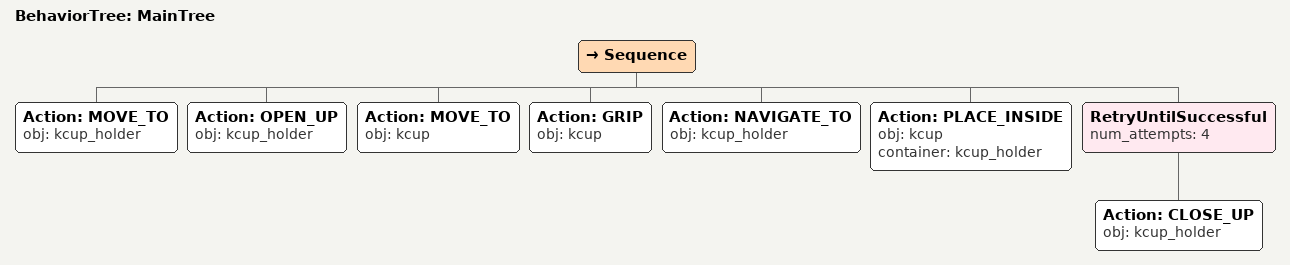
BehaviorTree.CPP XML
<root main_tree_to_execute="MainTree">
  <BehaviorTree ID="MainTree">
    <Sequence>
      <!-- Move to kcup_holder -->
      <Action ID="MOVE_TO" obj="kcup_holder" />
      <!-- Open up kcup_holder -->
      <Action ID="OPEN_UP" obj="kcup_holder" />
      <!-- Move to kcup -->
      <Action ID="MOVE_TO" obj="kcup" />
      <!-- Grip kcup -->
      <Action ID="GRIP" obj="kcup" />
      <!-- Navigate to kcup_holder -->
      <Action ID="NAVIGATE_TO" obj="kcup_holder" />
      <!-- Place kcup inside kcup_holder -->
      <Action ID="PLACE_INSIDE" obj="kcup" container="kcup_holder" />
      <!-- Retry CLOSE kcup_holder up to 4 attempts -->
      <RetryUntilSuccessful num_attempts="4">
        <!-- Close kcup_holder -->
        <Action ID="CLOSE_UP" obj="kcup_holder" />
      </RetryUntilSuccessful>
    </Sequence>
  </BehaviorTree>
</root>
